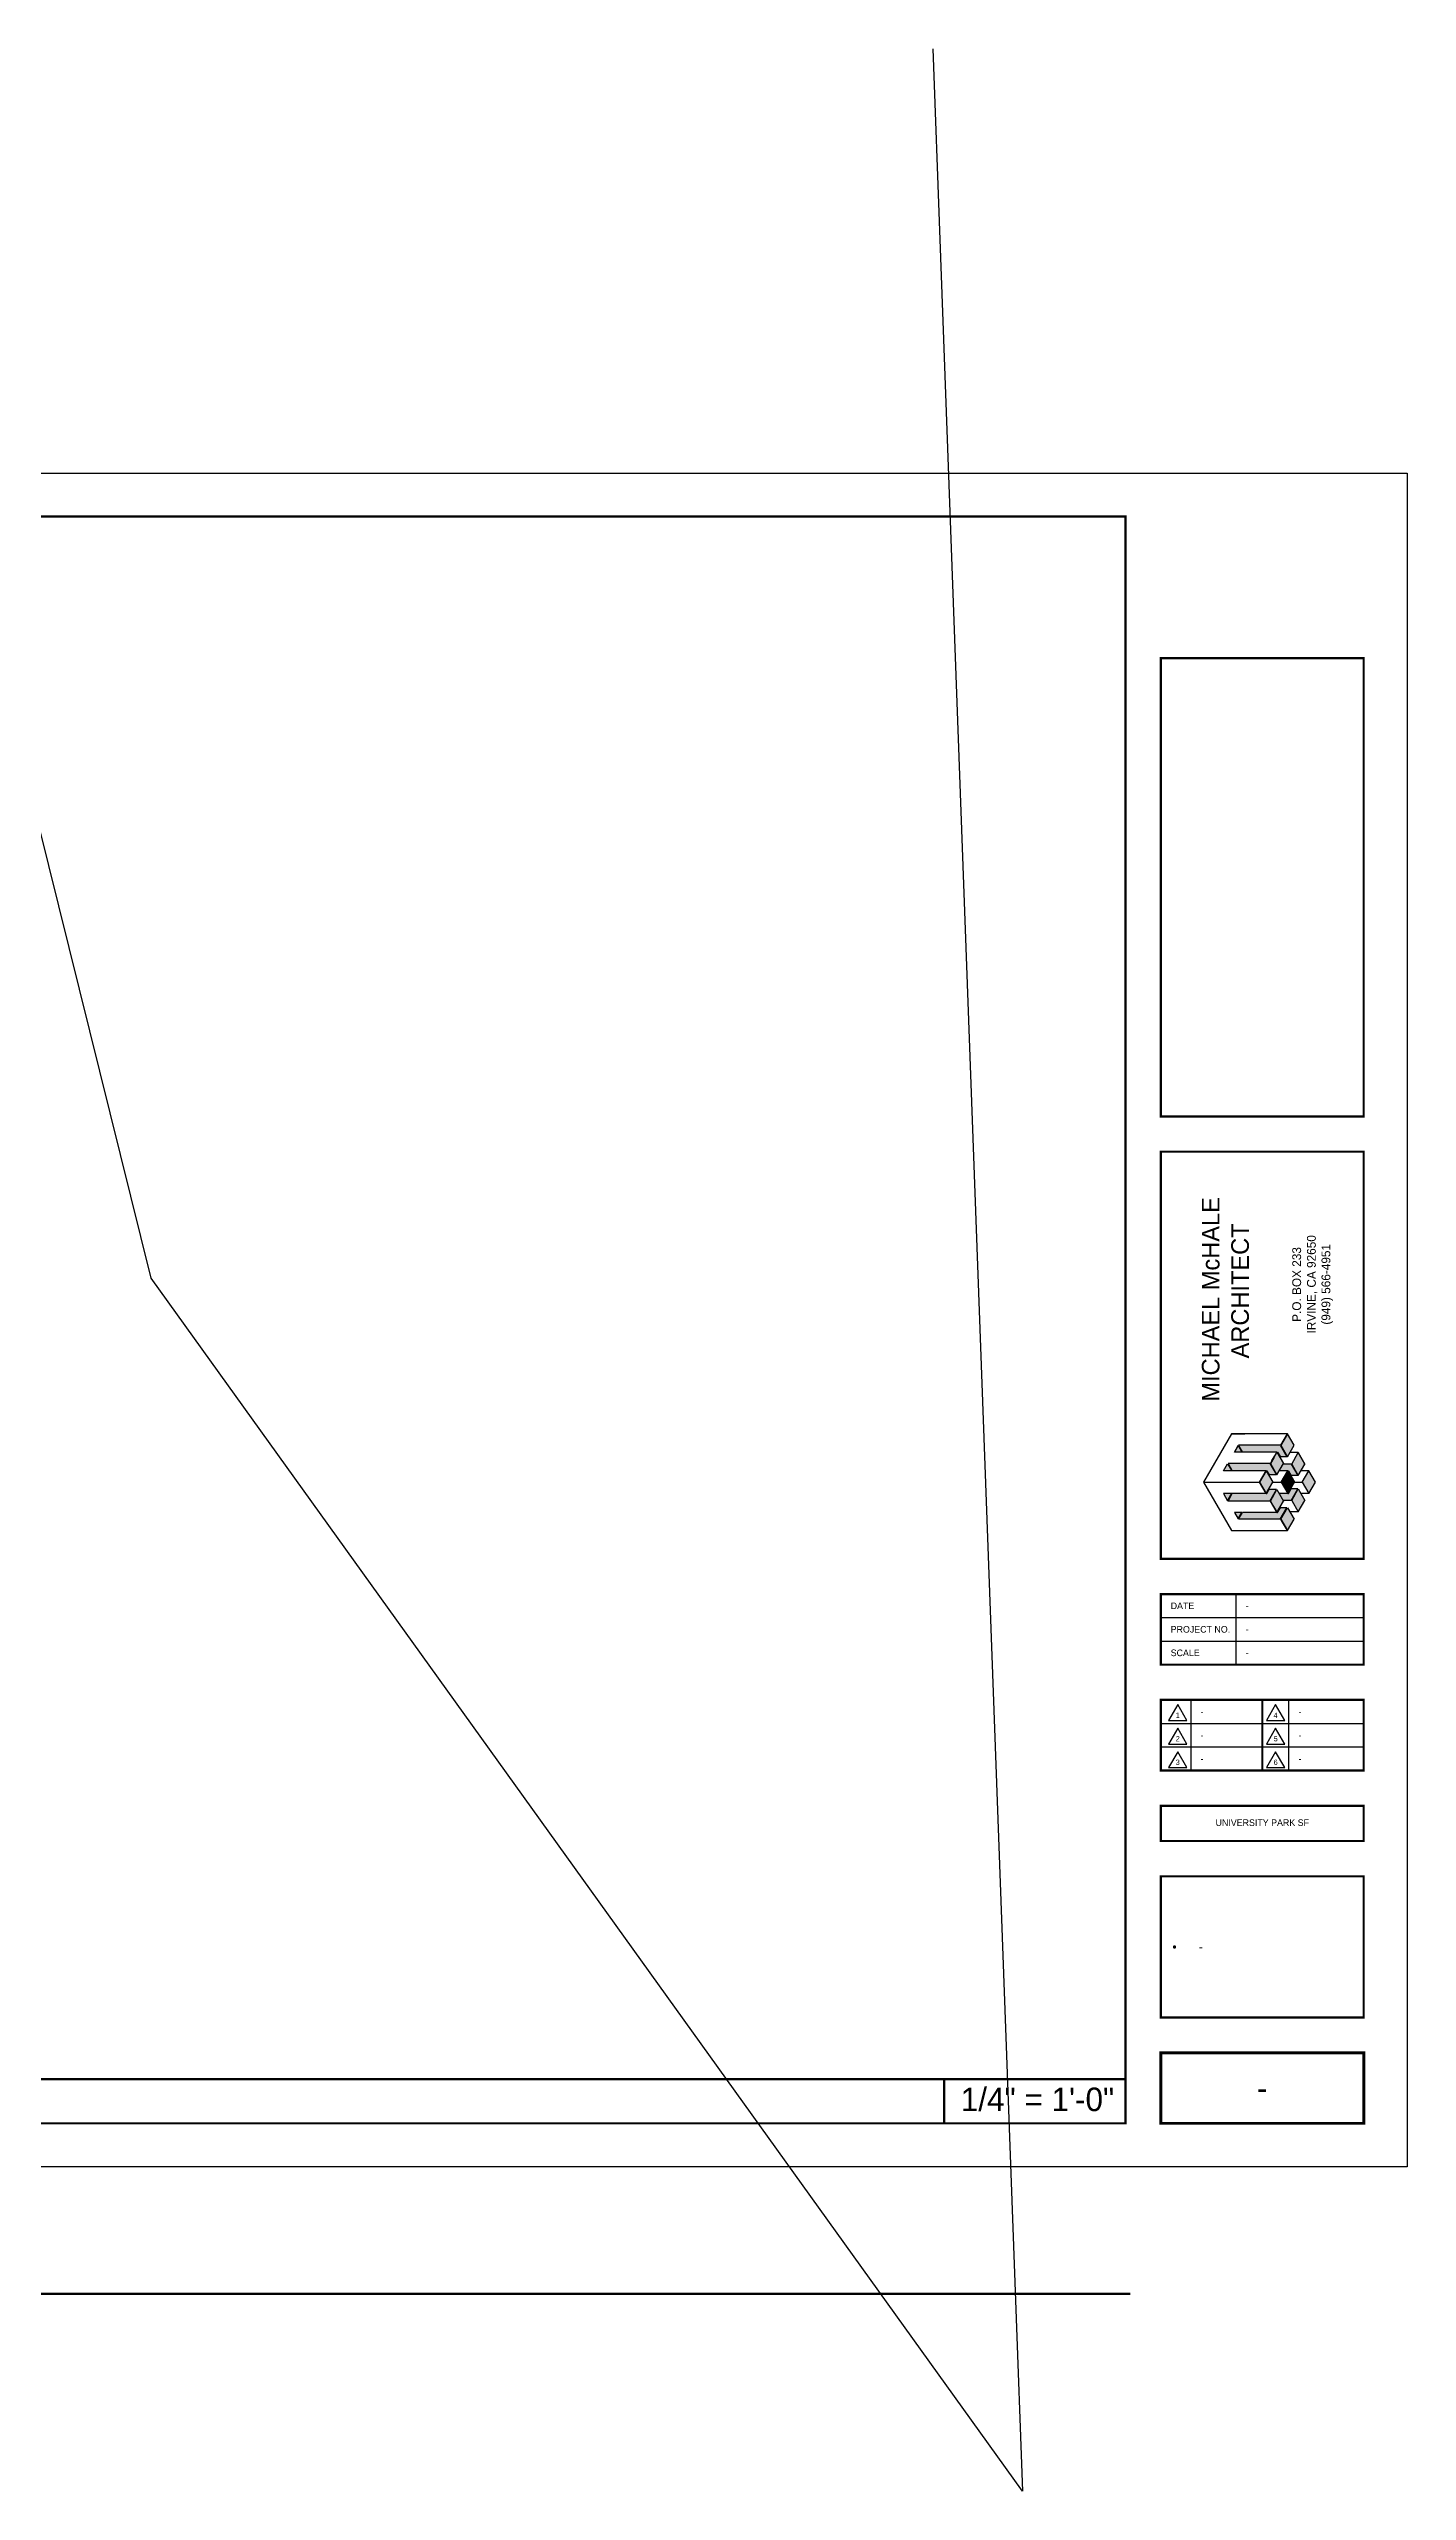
# Model space of a CAD drawing. Extents: x -4845 to 1196, y -1368 to 401.
# Drawn here: x -3921 to -2997, y -1367 to 294 of the extents above; entities that cross this region are included whole.
import ezdxf
from ezdxf.enums import TextEntityAlignment as Align

# ---------------------------------------------------------------- set-up
doc = ezdxf.new("R2010")
doc.units = 0
doc.header["$LTSCALE"] = 48
doc.header["$MEASUREMENT"] = 0
doc.layers.get('0').update_dxf_attribs({"linetype": 'CONTINUOUS'})
doc.layers.add('24X36TB', color=7, linetype='CONTINUOUS', lineweight=30)
doc.layers.add('A-TEXT', color=3, linetype='CONTINUOUS')
doc.layers.add('TB-text', color=3, linetype='CONTINUOUS')
doc.styles.get("Standard").update_dxf_attribs({"font": 'ERASMD.TTF', "height": 4.5})

# ---------------------------------------------------------------- blocks, each defined once
blk = doc.blocks.new('A$C044039AD')
at = {"layer": '24X36TB'}
for p, q in [((-116.5, -762.5), (-116.5, -810.5)), ((-167.5, -778.5), (-29.5, -778.5)), ((-167.5, -794.5), (-29.5, -794.5)), ((-167.5, -810.5), (-29.5, -810.5)), ((-147.2, -834.5), (-147.2, -882.5)), ((-80.6, -834.5), (-80.6, -882.5)), ((-167.5, -850.5), (-29.5, -850.5)), ((-167.5, -866.5), (-29.5, -866.5))]:
    blk.add_line(p, q, dxfattribs=at)
blk.add_lwpolyline([(-1728, 0), (0, 0), (0, -1152), (-1728, -1152)], close=True, dxfattribs=at)
for points, const_width in [([(-191.5, -1122.5), (-191.5, -29.5), (-1668, -29.5), (-1668, -1122.5)], 1.5), ([(-167.5, -437.6), (-167.5, -125.9), (-29.5, -125.9), (-29.5, -437.6)], 1.5), ([(-167.5, -738.5), (-167.5, -461.6), (-29.5, -461.6), (-29.5, -738.5)], 1.5), ([(-167.5, -810.5), (-167.5, -762.5), (-29.5, -762.5), (-29.5, -810.5)], 1.5), ([(-167.5, -882.5), (-167.5, -834.5), (-29.5, -834.5), (-29.5, -882.5)], 1.5), ([(-167.5, -906.5), (-29.5, -906.5), (-29.5, -930.5), (-167.5, -930.5)], 1.5), ([(-167.5, -1050.5), (-167.5, -954.5), (-29.5, -954.5), (-29.5, -1050.5)], 1.5), ([(-167.5, -1074.5), (-29.5, -1074.5), (-29.5, -1122.5), (-167.5, -1122.5)], 2)]:
    blk.add_lwpolyline(points, close=True, dxfattribs=dict(at, const_width=const_width))
at = {"layer": '24X36TB', "const_width": 1.5}
for points in [[(-98.5, -834.5), (-98.5, -882.5)], [(-1668, -1092.5), (-1074, -1092.5), (-191.5, -1092.5)]]:
    blk.add_lwpolyline(points, dxfattribs=at)
at = {"layer": 'TB-text', "insert": (-98.5, -918), "char_height": 4.5, "width": 138, "attachment_point": 5}
blk.add_mtext('{\\fEras Demi ITC|b0|i0|c0|p34;UNIVERSITY PARK SF}', dxfattribs=at)
blk = doc.blocks.new('A$C2A811E11')
at = {"layer": 'TB-text'}
h = blk.add_hatch(color=256, dxfattribs=at)
h.paths.add_polyline_path([(-55.9, -198.9), (-56.4, -199.7), (-51.9, -207.5), (-47.4, -199.7), (-51.9, -191.9)])
h.paths.add_polyline_path([(-61.2, -208.2), (-61.4, -208.4), (-63.4, -211.8), (-63.5, -212.1), (-59, -219.9), (-54.5, -212.1), (-59, -204.3)])
h.paths.add_polyline_path([(-66.4, -217), (-70.9, -224.8), (-66.4, -232.6), (-61.9, -224.8)])
h.paths.add_polyline_path([(-59, -229.8), (-63.5, -237.6), (-59, -245.4), (-54.5, -237.6)])
h.paths.add_polyline_path([(-56.4, -250), (-51.9, -257.7), (-47.4, -250), (-51.9, -242.2)])
h.paths.add_polyline_path([(-49, -237.2), (-44.5, -245), (-40, -237.2), (-44.5, -229.4)])
h.paths.add_polyline_path([(-41.9, -224.8), (-37.4, -232.6), (-32.9, -224.8), (-37.4, -217)])
h.paths.add_polyline_path([(-49, -212.5), (-44.5, -220.3), (-40, -212.5), (-44.5, -204.7)])
h.paths.add_polyline_path([(-49.3, -229.4), (-51.2, -232.6), (-51.6, -232.6), (-57.4, -232.6), (-54.7, -237.2), (-49.4, -237.2), (-44.9, -229.4)])
h.paths.add_polyline_path([(-49.4, -212.5), (-54.7, -212.5), (-57.4, -217), (-51.6, -217), (-51.2, -217), (-49.3, -220.3), (-44.9, -220.3)])
h.paths.add_polyline_path([(-85.2, -199.7), (-82.5, -204.3), (-59, -204.3), (-58.6, -204.3), (-56.7, -207.5), (-52.3, -207.5), (-56.8, -199.7)])
h.paths.add_polyline_path([(-88, -204.3), (-82.9, -204.3), (-85.5, -199.9)])
h.paths.add_polyline_path([(-92.3, -212.1), (-89.4, -217), (-66.4, -217), (-66, -217), (-64.3, -219.9), (-59.4, -219.9), (-63.9, -212.1)])
h.paths.add_polyline_path([(-92.6, -212.2), (-95.4, -217), (-89.8, -217)])
h.paths.add_polyline_path([(-89.4, -232.6), (-92.3, -237.6), (-63.9, -237.6), (-59.4, -229.8), (-64.3, -229.8), (-66, -232.6), (-66.4, -232.6)])
h.paths.add_polyline_path([(-95.4, -232.6), (-92.6, -237.4), (-89.8, -232.6)])
h.paths.add_polyline_path([(-82.5, -245.4), (-85.2, -250), (-56.8, -250), (-52.3, -242.2), (-56.7, -242.2), (-58.6, -245.4), (-59, -245.4)])
h.paths.add_polyline_path([(-88, -245.4), (-85.5, -249.8), (-82.9, -245.4)])
blk.add_hatch(color=256, dxfattribs=at).paths.add_polyline_path([(-56.1, -224.8), (-51.6, -232.6), (-47.1, -224.8), (-51.6, -217)])
for p, q in [((-89.9, -191.9), (-108.9, -224.8)), ((-51.9, -191.9), (-89.9, -191.9)), ((-89.9, -191.9), (-80.9, -191.9)), ((-89.9, -191.9), (-80.9, -191.9)), ((-51.9, -191.9), (-56.4, -199.7)), ((-51.9, -191.9), (-56.4, -199.7)), ((-51.9, -191.9), (-56.4, -199.7)), ((-51.9, -191.9), (-56.4, -199.7)), ((-51.9, -191.9), (-56.4, -199.7)), ((-51.9, -191.9), (-56.4, -199.7)), ((-56.4, -199.7), (-51.9, -191.9)), ((-56.4, -199.7), (-51.9, -191.9)), ((-51.9, -191.9), (-56.4, -199.7)), ((-51.9, -191.9), (-56.4, -199.7)), ((-51.9, -191.9), (-56.4, -199.7)), ((-51.9, -191.9), (-56.4, -199.7)), ((-51.9, -191.9), (-55.9, -198.9)), ((-51.9, -191.9), (-55.9, -198.9)), ((-51.9, -191.9), (-55.9, -198.9)), ((-51.9, -191.9), (-55.9, -198.9)), ((-51.9, -191.9), (-55.9, -198.9)), ((-51.9, -191.9), (-55.9, -198.9)), ((-47.4, -199.7), (-51.9, -191.9)), ((-47.4, -199.7), (-51.9, -191.9)), ((-95.4, -217), (-92.6, -212.2)), ((-92.6, -212.2), (-89.8, -217)), ((-92.3, -212.1), (-89.4, -217)), ((-63.9, -212.1), (-92.3, -212.1)), ((-63.9, -212.1), (-92.3, -212.1)), ((-85.5, -199.9), (-88, -204.3)), ((-88, -204.3), (-85.5, -199.9)), ((-82.9, -204.3), (-88, -204.3)), ((-82.9, -204.3), (-88, -204.3)), ((-85.5, -199.9), (-82.9, -204.3)), ((-85.5, -199.9), (-85.5, -199.9)), ((-56.8, -199.7), (-85.2, -199.7)), ((-56.8, -199.7), (-85.2, -199.7)), ((-85.2, -199.7), (-82.5, -204.3)), ((-59, -204.3), (-82.5, -204.3)), ((-59, -204.3), (-82.5, -204.3)), ((-63.9, -212.1), (-59.4, -219.9)), ((-63.5, -212.1), (-59, -204.3)), ((-59, -204.3), (-63.5, -212.1)), ((-59, -204.3), (-63.5, -212.1)), ((-59, -204.3), (-63.5, -212.1)), ((-59, -204.3), (-63.5, -212.1)), ((-59, -204.3), (-63.5, -212.1)), ((-59, -204.3), (-63.5, -212.1)), ((-63.5, -212.1), (-59, -204.3)), ((-61.2, -208.2), (-63.5, -212.1)), ((-61.2, -208.2), (-63.5, -212.1)), ((-61.2, -208.2), (-63.5, -212.1)), ((-61.2, -208.2), (-63.5, -212.1)), ((-63.5, -212.1), (-59, -219.9)), ((-63.5, -212.1), (-59, -219.9)), ((-61.4, -208.4), (-63.4, -211.8)), ((-61.4, -208.4), (-63.4, -211.8)), ((-61.4, -208.4), (-63.4, -211.8)), ((-61.4, -208.4), (-63.4, -211.8)), ((-61.4, -208.4), (-63.4, -211.8)), ((-61.4, -208.4), (-63.4, -211.8)), ((-62.4, -210.1), (-60.1, -206.2)), ((-62.4, -210.1), (-60.1, -206.2)), ((-62.4, -210.1), (-60.1, -206.2)), ((-62.4, -210.1), (-60.1, -206.2)), ((-61.4, -208.4), (-59.4, -204.9)), ((-61.4, -208.4), (-59.4, -204.9)), ((-61.4, -208.4), (-59.4, -204.9)), ((-61.4, -208.4), (-59.4, -204.9)), ((-61.4, -208.4), (-59.4, -204.9)), ((-61.4, -208.4), (-59.4, -204.9)), ((-61.2, -208.2), (-59, -204.3)), ((-61.2, -208.2), (-59, -204.3)), ((-61.2, -208.2), (-59, -204.3)), ((-61.2, -208.2), (-59, -204.3)), ((-59, -204.3), (-54.5, -212.1)), ((-59, -204.3), (-54.5, -212.1)), ((-59, -204.3), (-58.6, -204.3)), ((-59, -219.9), (-54.5, -212.1)), ((-59, -219.9), (-54.5, -212.1)), ((-58.6, -204.3), (-56.7, -207.5)), ((-56.8, -199.7), (-52.3, -207.5)), ((-52.3, -207.5), (-56.7, -207.5)), ((-52.3, -207.5), (-56.7, -207.5)), ((-56.4, -199.7), (-51.9, -207.5)), ((-56.4, -199.7), (-51.9, -207.5)), ((-49.4, -212.5), (-54.7, -212.5)), ((-49.4, -212.5), (-54.7, -212.5)), ((-51.9, -207.5), (-47.4, -199.7)), ((-51.9, -207.5), (-47.4, -199.7)), ((-44.5, -204.7), (-50.2, -204.7)), ((-44.5, -204.7), (-50.2, -204.7)), ((-49.4, -212.5), (-44.9, -220.3)), ((-49, -212.5), (-44.5, -204.7)), ((-49, -212.5), (-44.5, -204.7)), ((-49, -212.5), (-44.5, -220.3)), ((-49, -212.5), (-44.5, -220.3)), ((-40, -212.5), (-44.5, -204.7)), ((-44.5, -204.7), (-40, -212.5)), ((-40, -212.5), (-44.5, -204.7)), ((-44.5, -220.3), (-40, -212.5)), ((-44.5, -220.3), (-40, -212.5)), ((-108.9, -224.8), (-70.9, -224.8)), ((-108.9, -224.8), (-70.9, -224.8)), ((-108.9, -224.8), (-70.9, -224.8)), ((-108.9, -224.8), (-70.9, -224.8)), ((-108.9, -224.8), (-70.9, -224.8)), ((-108.9, -224.8), (-70.9, -224.8)), ((-108.9, -224.8), (-70.9, -224.8)), ((-108.9, -224.8), (-70.9, -224.8)), ((-108.9, -224.8), (-89.9, -257.7)), ((-108.9, -224.8), (-99.9, -224.8)), ((-108.9, -224.8), (-99.9, -224.8)), ((-89.8, -217), (-95.4, -217)), ((-89.8, -217), (-95.4, -217)), ((-66.4, -217), (-89.4, -217)), ((-66.4, -217), (-89.4, -217)), ((-70.9, -224.8), (-66.4, -217)), ((-70.9, -224.8), (-66.4, -217)), ((-66.4, -217), (-70.9, -224.8)), ((-66.4, -217), (-70.9, -224.8)), ((-66.4, -217), (-70.9, -224.8)), ((-66.4, -217), (-70.9, -224.8)), ((-66.4, -217), (-70.9, -224.8)), ((-66.4, -217), (-70.9, -224.8)), ((-70.9, -224.8), (-66.4, -217)), ((-70.9, -224.8), (-66.4, -217)), ((-70.9, -224.8), (-66.9, -217.9)), ((-70.9, -224.8), (-66.9, -217.9)), ((-70.9, -224.8), (-66.9, -217.9)), ((-70.9, -224.8), (-66.9, -217.9)), ((-70.9, -224.8), (-66.9, -217.9)), ((-70.9, -224.8), (-66.9, -217.9)), ((-70.9, -224.8), (-66.9, -217.9)), ((-70.9, -224.8), (-66.9, -217.9)), ((-70.9, -224.8), (-66.9, -231.8)), ((-70.9, -224.8), (-66.4, -232.6)), ((-70.9, -224.8), (-66.9, -231.8)), ((-70.9, -224.8), (-66.9, -231.8)), ((-70.9, -224.8), (-66.4, -232.6)), ((-70.9, -224.8), (-66.9, -231.8)), ((-66.4, -232.6), (-70.9, -224.8)), ((-66.4, -232.6), (-70.9, -224.8)), ((-66.4, -217), (-61.9, -224.8)), ((-66.4, -217), (-61.9, -224.8)), ((-66.4, -217), (-66, -217)), ((-66.4, -232.6), (-61.9, -224.8)), ((-66, -217), (-64.3, -219.9)), ((-66, -232.6), (-64.3, -229.8)), ((-59.4, -219.9), (-64.3, -219.9)), ((-59.4, -219.9), (-64.3, -219.9)), ((-59.4, -229.8), (-64.3, -229.8)), ((-59.4, -229.8), (-64.3, -229.8)), ((-63.9, -237.6), (-59.4, -229.8)), ((-63.5, -237.6), (-59, -229.8)), ((-61.9, -224.8), (-56.1, -224.8)), ((-61.9, -224.8), (-56.1, -224.8)), ((-59, -229.8), (-54.5, -237.6)), ((-51.6, -217), (-57.4, -217)), ((-51.6, -217), (-57.4, -217)), ((-56.1, -224.8), (-51.6, -217)), ((-56.1, -224.8), (-51.6, -217)), ((-56.1, -224.8), (-51.6, -232.6)), ((-51.6, -217), (-47.1, -224.8)), ((-51.6, -217), (-47.1, -224.8)), ((-51.6, -217), (-51.2, -217)), ((-51.6, -232.6), (-47.1, -224.8)), ((-51.2, -217), (-49.3, -220.3)), ((-51.2, -232.6), (-49.3, -229.4)), ((-49.4, -237.2), (-44.9, -229.4)), ((-44.9, -220.3), (-49.3, -220.3)), ((-44.9, -220.3), (-49.3, -220.3)), ((-44.9, -229.4), (-49.3, -229.4)), ((-44.9, -229.4), (-49.3, -229.4)), ((-49, -237.2), (-44.5, -229.4)), ((-47.1, -224.8), (-41.9, -224.8)), ((-47.1, -224.8), (-41.9, -224.8)), ((-44.5, -229.4), (-40, -237.2)), ((-37.4, -217), (-42.6, -217)), ((-37.4, -217), (-42.6, -217)), ((-41.9, -224.8), (-37.4, -217)), ((-41.9, -224.8), (-37.4, -217)), ((-41.9, -224.8), (-37.4, -232.6)), ((-32.9, -224.8), (-37.4, -217)), ((-32.9, -224.8), (-37.4, -217)), ((-37.4, -232.6), (-32.9, -224.8)), ((-95.4, -232.6), (-92.6, -237.4)), ((-89.8, -232.6), (-95.4, -232.6)), ((-92.6, -237.4), (-89.8, -232.6)), ((-92.3, -237.6), (-89.4, -232.6)), ((-63.9, -237.6), (-92.3, -237.6)), ((-66.4, -232.6), (-89.4, -232.6)), ((-82.9, -245.4), (-88, -245.4)), ((-88, -245.4), (-85.5, -249.8)), ((-85.5, -249.8), (-82.9, -245.4)), ((-85.2, -250), (-82.5, -245.4)), ((-59, -245.4), (-82.5, -245.4)), ((-66.4, -232.6), (-66, -232.6)), ((-63.5, -237.6), (-59, -245.4)), ((-59, -245.4), (-63.5, -237.6)), ((-59, -245.4), (-63.5, -237.6)), ((-61.2, -241.5), (-63.5, -237.6)), ((-61.2, -241.5), (-63.5, -237.6)), ((-61.4, -241.3), (-63.4, -237.8)), ((-61.4, -241.3), (-63.4, -237.8)), ((-62.4, -239.6), (-60.1, -243.5)), ((-62.4, -239.6), (-60.1, -243.5)), ((-61.4, -241.3), (-59.4, -244.8)), ((-61.4, -241.3), (-59.4, -244.8)), ((-61.2, -241.5), (-59, -245.4)), ((-61.2, -241.5), (-59, -245.4)), ((-59, -245.4), (-54.5, -237.6)), ((-59, -245.4), (-58.6, -245.4)), ((-58.6, -245.4), (-56.7, -242.2)), ((-51.6, -232.6), (-57.4, -232.6)), ((-56.8, -250), (-52.3, -242.2)), ((-52.3, -242.2), (-56.7, -242.2)), ((-56.4, -250), (-51.9, -242.2)), ((-49.4, -237.2), (-54.7, -237.2)), ((-51.9, -242.2), (-47.4, -250)), ((-51.6, -232.6), (-51.2, -232.6)), ((-44.5, -245), (-50.2, -245)), ((-49, -237.2), (-44.5, -245)), ((-44.5, -245), (-40, -237.2)), ((-37.4, -232.6), (-42.6, -232.6)), ((-89.9, -257.7), (-51.9, -257.7)), ((-89.9, -257.7), (-80.9, -257.7)), ((-85.5, -249.8), (-85.5, -249.8)), ((-56.8, -250), (-85.2, -250)), ((-51.9, -257.7), (-56.4, -250)), ((-51.9, -257.7), (-56.4, -250)), ((-51.9, -257.7), (-56.4, -250)), ((-51.9, -257.7), (-56.4, -250)), ((-56.4, -250), (-51.9, -257.7)), ((-51.9, -257.7), (-55.9, -250.8)), ((-51.9, -257.7), (-55.9, -250.8)), ((-51.9, -257.7), (-47.4, -250))]:
    blk.add_line(p, q, dxfattribs=at)
for s, p in [('MICHAEL McHALE ', (-98.1, -170)), ('ARCHITECT', (-78.1, -140.6))]:
    blk.add_text(s, height=12, rotation=90, dxfattribs=at).set_placement(p)
for s, p in [('P.O. BOX 233', (-42.6, -90.3)), ('IRVINE, CA 92650', (-32.6, -90.2)), ('(949) 566-4951', (-22.7, -90.2))]:
    blk.add_text(s, height=6, rotation=90, dxfattribs=at).set_placement(p, align=Align.CENTER)
blk = doc.blocks.new('01PSRV01')
at = {"color": 0, "linetype": 'ByBlock'}
blk.add_lwpolyline([(0, 0.5), (-0.43, -0.25), (0.43, -0.25)], close=True, dxfattribs=at)
blk.add_attdef('NUMBER', text='', height=0.25, dxfattribs=at).set_placement((0, 0), align=Align.MIDDLE)

msp = doc.modelspace()

# ---------------------------------------------------------------- linework, layer by layer
at = {"color": 1}
for p, q in [((-3319.8, 294.1), (-3258.8, -1367.2)), ((-3851.6, -542.1), (-4012.3, 105.8)), ((-3258.8, -1367.2), (-3851.6, -542.1))]:
    msp.add_line(p, q, dxfattribs=at)
at = {"layer": '24X36TB', "const_width": 1.5}
for points in [[(-3312.2, -1117), (-3312.2, -1087)], [(-4662, -1233), (-4068, -1233), (-3185.5, -1233)]]:
    msp.add_lwpolyline(points, dxfattribs=at)

# ---------------------------------------------------------------- block references
at = {"color": 1}
for name, p in [('A$C044039AD', (-2997.3, 5.5)), ('A$C2A811E11', (-3026.8, -456.1))]:
    msp.add_blockref(name, p, dxfattribs=at)
at = {"layer": 'TB-text', "xscale": 14.40000000000146, "yscale": 14.39999999999418, "zscale": 14.4}
for p, values in [((-3153.3, -839.4), {'NUMBER': '1'}), ((-3086.7, -839.4), {'NUMBER': '4'}), ((-3153.3, -855.4), {'NUMBER': '2'}), ((-3086.7, -855.4), {'NUMBER': '5'}), ((-3153.3, -871.4), {'NUMBER': '3'}), ((-3086.7, -871.4), {'NUMBER': '6'})]:
    msp.add_blockref('01PSRV01', p, dxfattribs=at).add_auto_attribs(values)

# ---------------------------------------------------------------- texts
at = {"layer": 'A-TEXT', "insert": (-3248.7, -1092.7), "char_height": 16, "width": 628.188, "attachment_point": 2}
msp.add_mtext('1/4" = 1\'-0"', dxfattribs=at)
at = {"layer": 'TB-text'}
for s, insert, char_height, width, attachment_point in [('{\\fEras Medium ITC|b0|i0|c0|p34;DATE}', (-3158.1, -765), 4.5, 51, 4), ('{\\fEras Medium ITC|b0|i0|c0|p34;PROJECT NO.}', (-3158.1, -781), 4.5, 51, 4), ('{\\fEras Medium ITC|b0|i0|c0|p34;-}', (-3107.1, -765), 4.5, 51, 4), ('{\\fEras Medium ITC|b0|i0|c0|p34;SCALE}', (-3158.1, -797), 4.5, 51, 4), ('{\\fEras Medium ITC|b0|i0|c0|p34;-}', (-3107.1, -781), 4.5, 51, 4), ('{\\fEras Medium ITC|b0|i0|c0|p34;-}', (-3107.1, -797), 4.5, 51, 4), ('{\\fEras Medium ITC|b0|i0|c0|p34;-}', (-3137.8, -837), 4.5, 51, 4), ('{\\fEras Medium ITC|b0|i0|c0|p34;-}', (-3071.2, -837), 4.5, 51, 4), ('{\\fEras Medium ITC|b0|i0|c0|p34;-}', (-3137.8, -853), 4.5, 51, 4), ('{\\fEras Medium ITC|b0|i0|c0|p34;-}', (-3071.2, -853), 4.5, 51, 4), ('{\\fEras Medium ITC|b0|i0|c0|p34;-}', (-3137.8, -869), 4.5, 51, 4), ('{\\fEras Medium ITC|b0|i0|c0|p34;-}', (-3071.2, -869), 4.5, 51, 4), ('\\pi-18,l18,t18;{\\fSymbol|b0|i0|c2|p18;·^I}-', (-3156.9, -997), 6, 130.15, 4), ('{\\fEras Demi ITC|b0|i0|c0|p34;-}', (-3095.8, -1093), 16, 138, 5)]:
    msp.add_mtext(s, dxfattribs=dict(at, insert=insert, char_height=char_height, width=width, attachment_point=attachment_point))

doc.saveas('drawing.dxf')
